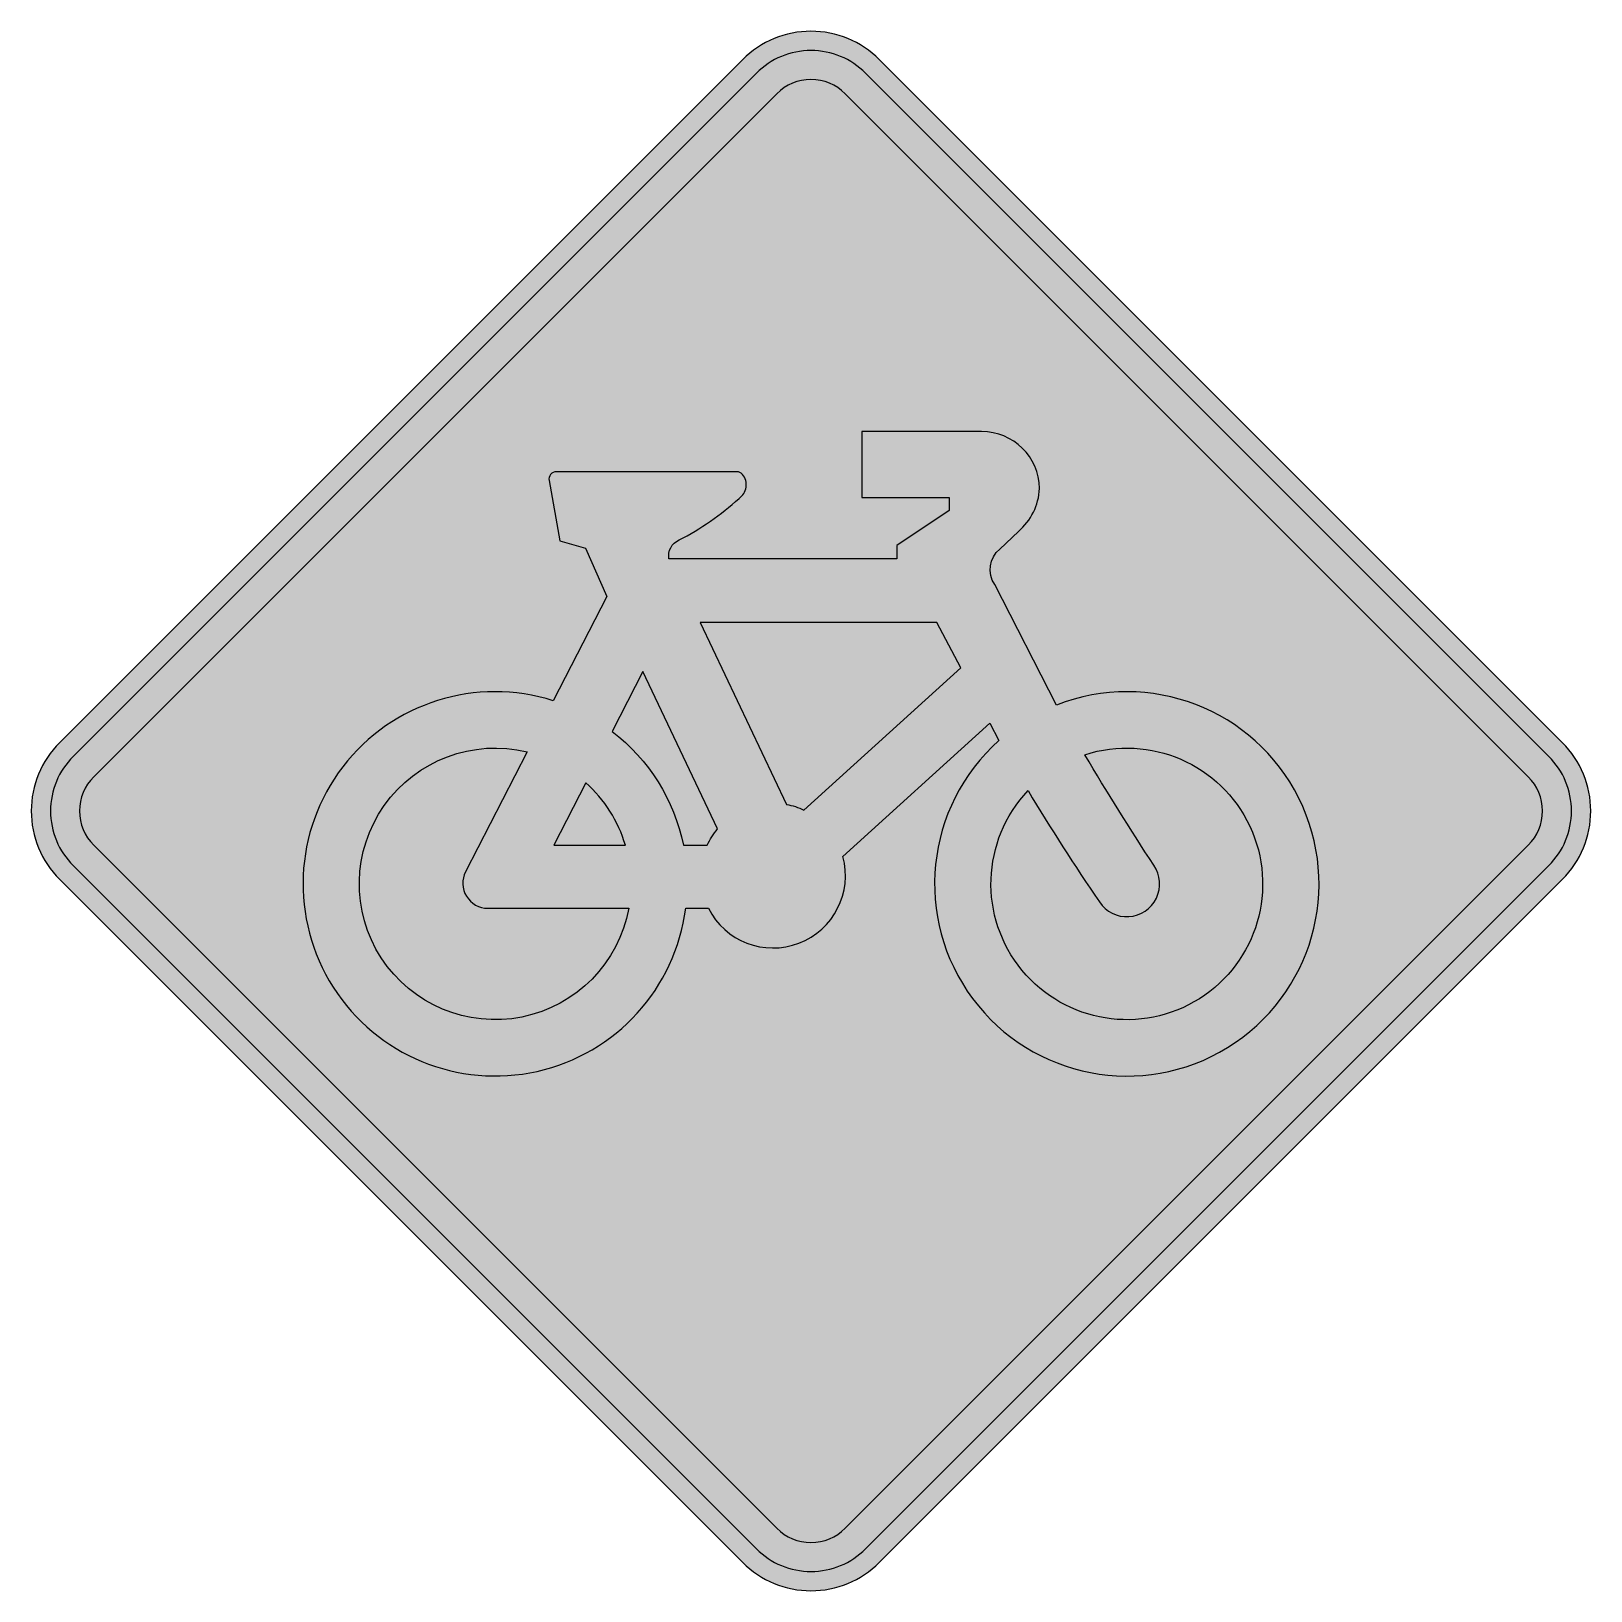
# Model space of a CAD drawing. Header units: millimetres. Extents: x -404 to 404, y -404 to 404.
import ezdxf

# ---------------------------------------------------------------- set-up
doc = ezdxf.new("R2010")
doc.units = ezdxf.units.MM
doc.header["$LTSCALE"] = 10
doc.header["$MEASUREMENT"] = 0
doc.layers.get('0').update_dxf_attribs({"linetype": 'CONTINUOUS'})

msp = doc.modelspace()

# ---------------------------------------------------------------- hatches: boundary and pattern name
h = msp.add_hatch(color=50)
h.dxf.hatch_style = 1
edge = h.paths.add_edge_path()
edge.add_line((35.36, -388.91), (388.91, -35.36))
edge.add_arc((353.55, 0), 50, 315, 405)
edge.add_line((388.91, 35.36), (35.36, 388.91))
edge.add_arc((0, 353.55), 50, 45, 135)
edge.add_line((-35.36, 388.91), (-388.91, 35.36))
edge.add_arc((-353.55, 0), 50, 135, 225)
edge.add_line((-388.91, -35.36), (-35.36, -388.91))
edge.add_arc((0, -353.55), 50, 225, 315)
h = msp.add_hatch(color=7)
h.dxf.hatch_style = 1
h.paths.add_polyline_path([(28.28, 381.84, 0.414214), (-28.28, 381.84), (-381.84, 28.28, 0.414214), (-381.84, -28.28), (-28.28, -381.84, 0.414214), (28.28, -381.84), (381.84, -28.28, 0.414214), (381.84, 28.28)])
h.paths.add_polyline_path([(-17.68, 371.23, -0.414214), (17.68, 371.23), (371.23, 17.68, -0.414214), (371.23, -17.68), (17.68, -371.23, -0.414214), (-17.68, -371.23), (-371.23, -17.68, -0.414214), (-371.23, 17.68)], flags=16)
h.paths.add_polyline_path([(-131.72, 175.58), (-38.45, 175.58, -0.219943), (-35.46, 174.19, -0.452156), (-37.26, 161.81, -0.067951), (-68.29, 140.25, 0.341871), (-73.53, 130.47), (44.34, 130.47), (44.34, 137.37), (71.56, 155.51), (71.56, 162.3), (26.24, 162.3), (26.24, 196.35), (88.3, 196.35, -0.412244), (118.25, 166.9, -0.209386), (107.3, 144.67), (97.72, 135.55, 0.388786), (95.08, 117.22), (127.07, 54.83, -11.278656), (97.26, 36.5), (92.54, 45.49), (16.51, -23.58, -0.903046), (-53.11, -50.31), (-64.82, -50.31, -2.760108), (-133.35, 57.07), (-105.67, 111.02), (-116.77, 136.03), (-130.01, 139.83), (-135.59, 170.96, -0.467148)], flags=0)
h.paths.add_polyline_path([(-87, 72.18), (-48.35, -9.26, 0.067216), (-53.72, -17.73), (-66.04, -17.73, 0.180404), (-102.91, 41.18)], flags=0)
h.paths.add_polyline_path([(-57.34, 97.5), (65.17, 97.5), (77.46, 74.15), (-3.63, 0.49, 0.063866), (-12.7, 3.44)], flags=0)
h.paths.add_polyline_path([(-146.93, 30.61), (-178.77, -31.44, 0.560968), (-167.25, -50.31), (-94.3, -50.31, -2.515013)], flags=0)
h.paths.add_polyline_path([(-116.53, 14.63, -0.138818), (-96.06, -17.73), (-133.14, -17.73)], flags=0)
h.paths.add_polyline_path([(112.33, 10.54, 0.01547), (149.27, -47.05, 1.009195), (177.46, -28.11, -0.013201), (141.76, 29.15, -7.949008)], flags=0)
h = msp.add_hatch(color=256)
h.paths.add_polyline_path([(-64.82, -50.31), (-53.11, -50.31, 0.903046), (16.51, -23.58), (92.54, 45.49), (97.26, 36.5, 11.278656), (127.07, 54.83), (95.08, 117.22, -0.388786), (97.72, 135.55), (107.3, 144.67, 0.209386), (118.25, 166.9, 0.412244), (88.3, 196.35), (26.24, 196.35), (26.24, 162.3), (71.56, 162.3), (71.56, 155.51), (44.34, 137.37), (44.34, 130.47), (-73.53, 130.47, -0.341871), (-68.29, 140.25, 0.067951), (-37.26, 161.81, 0.452156), (-35.46, 174.19, 0.219943), (-38.45, 175.58), (-131.72, 175.58, 0.467148), (-135.59, 170.96), (-130.01, 139.83), (-116.77, 136.03), (-105.67, 111.02), (-133.35, 57.07, 2.760108)])
h.paths.add_polyline_path([(-146.93, 30.61), (-178.77, -31.44, 0.560968), (-167.25, -50.31), (-94.3, -50.31, -2.515013)], flags=16)
h.paths.add_polyline_path([(-133.14, -17.73), (-116.53, 14.63, -0.138818), (-96.06, -17.73)], flags=16)
h.paths.add_polyline_path([(-66.04, -17.73, 0.180404), (-102.91, 41.18), (-87, 72.18), (-48.35, -9.26, 0.067216), (-53.72, -17.73)], flags=16)
h.paths.add_polyline_path([(-12.7, 3.44), (-57.34, 97.5), (65.17, 97.5), (77.46, 74.15), (-3.63, 0.49, 0.063866)], flags=16)
h.paths.add_polyline_path([(112.33, 10.54, 0.015617), (149.64, -47.58, 0.973755), (177.77, -28.58, -0.013312), (141.76, 29.15, -7.949008)], flags=16)

# ---------------------------------------------------------------- linework, layer by layer
at = {"color": 50, "flags": 128}
msp.add_lwpolyline([(35.36, -388.91), (388.91, -35.36, 0.414214), (388.91, 35.36), (35.36, 388.91, 0.414214), (-35.36, 388.91), (-388.91, 35.36, 0.414214), (-388.91, -35.36), (-35.36, -388.91, 0.414214)], format="xyb", close=True, dxfattribs=at)
at = {"flags": 128}
for points in [[(28.28, -381.84), (381.84, -28.28, 0.414214), (381.84, 28.28), (28.28, 381.84, 0.414214), (-28.28, 381.84), (-381.84, 28.28, 0.414214), (-381.84, -28.28), (-28.28, -381.84, 0.414214)], [(17.68, -371.23), (371.23, -17.68, 0.414214), (371.23, 17.68), (17.68, 371.23, 0.414214), (-17.68, 371.23), (-371.23, 17.68, 0.414214), (-371.23, -17.68), (-17.68, -371.23, 0.414214)]]:
    msp.add_lwpolyline(points, format="xyb", close=True, dxfattribs=at)
for points in [[(88.3, 196.35), (26.24, 196.35), (26.24, 162.3), (71.56, 162.3), (71.56, 155.51), (44.34, 137.37), (44.34, 130.47), (-73.53, 130.47, -0.341871), (-68.29, 140.25, 0.067951), (-37.26, 161.81, 0.452156), (-35.46, 174.19, 0.219943), (-38.45, 175.58), (-131.72, 175.58, 0.467148), (-135.59, 170.96), (-130.01, 139.83), (-116.77, 136.03), (-105.67, 111.02), (-133.35, 57.07, 2.760108), (-64.82, -50.31), (-53.11, -50.31, 0.903046), (16.51, -23.58), (92.54, 45.49), (97.26, 36.5, 11.278656), (127.07, 54.83), (95.08, 117.22, -0.388786), (97.72, 135.55), (107.3, 144.67, 0.209386), (118.25, 166.9, 0.412244)], [(77.46, 74.15), (65.17, 97.5), (-57.34, 97.5), (-12.7, 3.44, -0.063866), (-3.63, 0.49)], [(-48.35, -9.26), (-87, 72.18), (-102.91, 41.18, -0.180404), (-66.04, -17.73), (-53.72, -17.73, -0.067216)], [(-167.25, -50.31), (-94.3, -50.31, -2.515013), (-146.93, 30.61), (-178.77, -31.44, 0.560968)], [(149.27, -47.05, 1.009195), (177.46, -28.11, -0.013201), (141.76, 29.15, -7.949008), (112.33, 10.54, 0.01547)], [(-116.53, 14.63), (-133.14, -17.73), (-96.06, -17.73, 0.138818)]]:
    msp.add_lwpolyline(points, format="xyb", close=True)

doc.saveas('drawing.dxf')
